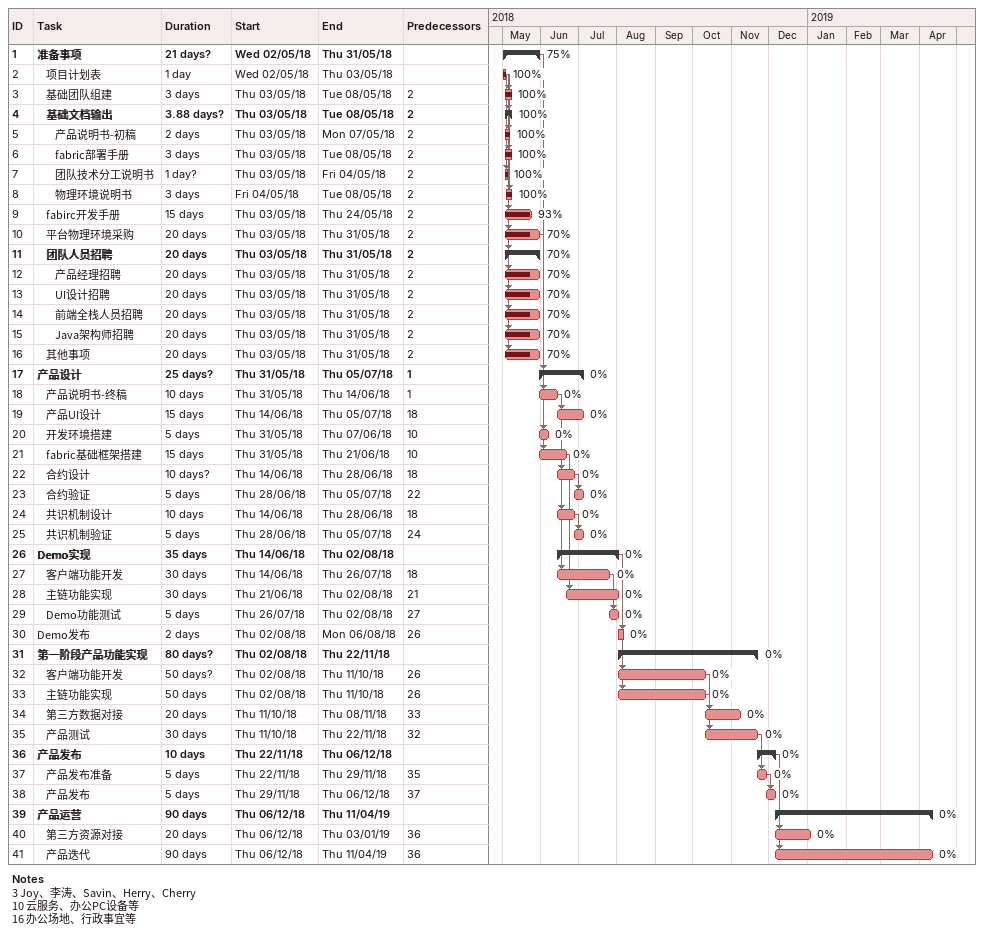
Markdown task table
| ID | Level | Task | Duration | Start | Finish | Predecessors | % complete |
|---|---|---|---|---|---|---|---|
| 1 | 1 | **准备事项** | 21d? | 2018-05-02 | 2018-05-31 |  | 75 |
| 2 | 2 | 项目计划表 | 1d | 2018-05-02 | 2018-05-03 |  | 100 |
| 3 | 2 | 基础团队组建 | 3d | 2018-05-03 | 2018-05-08 | 2 | 100 |
| 4 | 2 | **基础文档输出** | 3.88d? | 2018-05-03 | 2018-05-08 | 2 | 100 |
| 5 | 3 | 产品说明书-初稿 | 2d | 2018-05-03 | 2018-05-07 | 2 | 100 |
| 6 | 3 | fabric部署手册 | 3d | 2018-05-03 | 2018-05-08 | 2 | 100 |
| 7 | 3 | 团队技术分工说明书 | 1d? | 2018-05-03 | 2018-05-04 | 2 | 100 |
| 8 | 3 | 物理环境说明书 | 3d | 2018-05-04 | 2018-05-08 | 2 | 100 |
| 9 | 2 | fabirc开发手册 | 15d | 2018-05-03 | 2018-05-24 | 2 | 93 |
| 10 | 2 | 平台物理环境采购 | 20d | 2018-05-03 | 2018-05-31 | 2 | 70 |
| 11 | 2 | **团队人员招聘** | 20d | 2018-05-03 | 2018-05-31 | 2 | 70 |
| 12 | 3 | 产品经理招聘 | 20d | 2018-05-03 | 2018-05-31 | 2 | 70 |
| 13 | 3 | UI设计招聘 | 20d | 2018-05-03 | 2018-05-31 | 2 | 70 |
| 14 | 3 | 前端全栈人员招聘 | 20d | 2018-05-03 | 2018-05-31 | 2 | 70 |
| 15 | 3 | Java架构师招聘 | 20d | 2018-05-03 | 2018-05-31 | 2 | 70 |
| 16 | 2 | 其他事项 | 20d | 2018-05-03 | 2018-05-31 | 2 | 70 |
| 17 | 1 | **产品设计** | 25d? | 2018-05-31 | 2018-07-05 | 1 | 0 |
| 18 | 2 | 产品说明书-终稿 | 10d | 2018-05-31 | 2018-06-14 | 1 | 0 |
| 19 | 2 | 产品UI设计 | 15d | 2018-06-14 | 2018-07-05 | 18 | 0 |
| 20 | 2 | 开发环境搭建 | 5d | 2018-05-31 | 2018-06-07 | 10 | 0 |
| 21 | 2 | fabric基础框架搭建 | 15d | 2018-05-31 | 2018-06-21 | 10 | 0 |
| 22 | 2 | 合约设计 | 10d? | 2018-06-14 | 2018-06-28 | 18 | 0 |
| 23 | 2 | 合约验证 | 5d | 2018-06-28 | 2018-07-05 | 22 | 0 |
| 24 | 2 | 共识机制设计 | 10d | 2018-06-14 | 2018-06-28 | 18 | 0 |
| 25 | 2 | 共识机制验证 | 5d | 2018-06-28 | 2018-07-05 | 24 | 0 |
| 26 | 1 | **Demo实现** | 35d | 2018-06-14 | 2018-08-02 |  | 0 |
| 27 | 2 | 客户端功能开发 | 30d | 2018-06-14 | 2018-07-26 | 18 | 0 |
| 28 | 2 | 主链功能实现 | 30d | 2018-06-21 | 2018-08-02 | 21 | 0 |
| 29 | 2 | Demo功能测试 | 5d | 2018-07-26 | 2018-08-02 | 27 | 0 |
| 30 | 1 | Demo发布 | 2d | 2018-08-02 | 2018-08-06 | 26 | 0 |
| 31 | 1 | **第一阶段产品功能实现** | 80d? | 2018-08-02 | 2018-11-22 |  | 0 |
| 32 | 2 | 客户端功能开发 | 50d? | 2018-08-02 | 2018-10-11 | 26 | 0 |
| 33 | 2 | 主链功能实现 | 50d | 2018-08-02 | 2018-10-11 | 26 | 0 |
| 34 | 2 | 第三方数据对接 | 20d | 2018-10-11 | 2018-11-08 | 33 | 0 |
| 35 | 2 | 产品测试 | 30d | 2018-10-11 | 2018-11-22 | 32 | 0 |
| 36 | 1 | **产品发布** | 10d | 2018-11-22 | 2018-12-06 |  | 0 |
| 37 | 2 | 产品发布准备 | 5d | 2018-11-22 | 2018-11-29 | 35 | 0 |
| 38 | 2 | 产品发布 | 5d | 2018-11-29 | 2018-12-06 | 37 | 0 |
| 39 | 1 | **产品运营** | 90d | 2018-12-06 | 2019-04-11 |  | 0 |
| 40 | 2 | 第三方资源对接 | 20d | 2018-12-06 | 2019-01-03 | 36 | 0 |
| 41 | 2 | 产品迭代 | 90d | 2018-12-06 | 2019-04-11 | 36 | 0 |

Notes
- 3: Joy、李涛、Savin、Herry、Cherry
- 10: 云服务、办公PC设备等
- 16: 办公场地、行政事宜等
